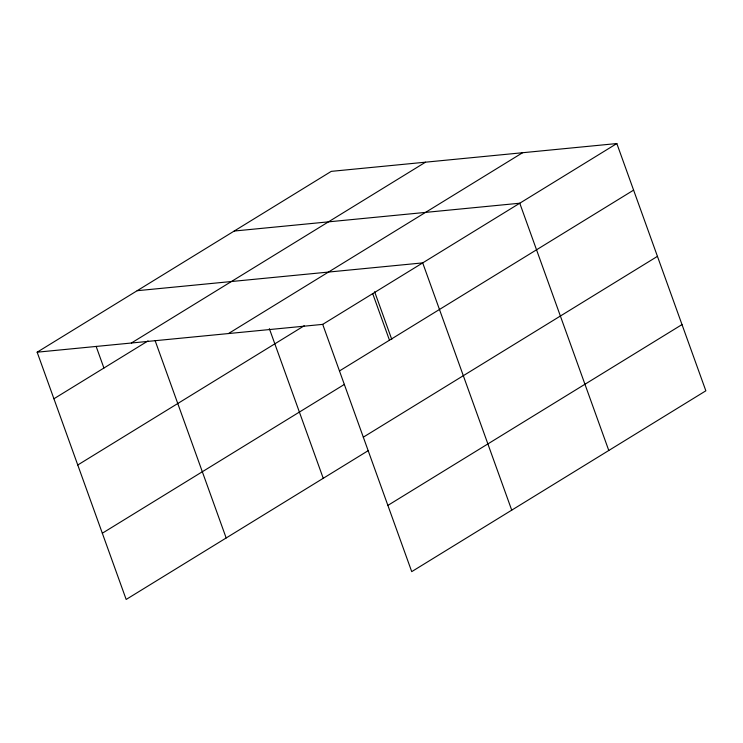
<?xml version="1.0" encoding="UTF-8"?>
<svg xmlns="http://www.w3.org/2000/svg" width="743" height="743" viewBox="0 0 743 743"><rect width="100%" height="100%" fill="white"/><g stroke="black" fill="none" stroke-linecap="round" stroke-linejoin="round"><path stroke-width="1.11" d="M37.15 352.191L331.276 171.364L616.829 143.548L705.85 390.809L411.724 571.636L322.703 324.375L37.15 352.191L126.171 599.452L368.333 450.574M131.381 343.015L425.516 162.188M53.914 398.768L148.043 340.907M228.472 333.551L522.598 152.724M77.764 464.997L304.24 325.759M322.703 324.375L616.829 143.548M339.467 370.952L633.603 190.124M102.33 533.223L344.492 384.345M363.308 437.181L657.444 256.354M387.874 505.407L682.009 324.58M234.212 231.036L519.766 203.22L608.786 450.481M137.158 290.708L422.702 262.892L511.723 510.153M374.621 291.748L391.775 339.402M372.707 293.634L389.471 340.21M269.356 328.638L323.233 478.297M155.092 340.545L226.169 537.969M96.126 346.368L103.918 368.026"/></g></svg>
